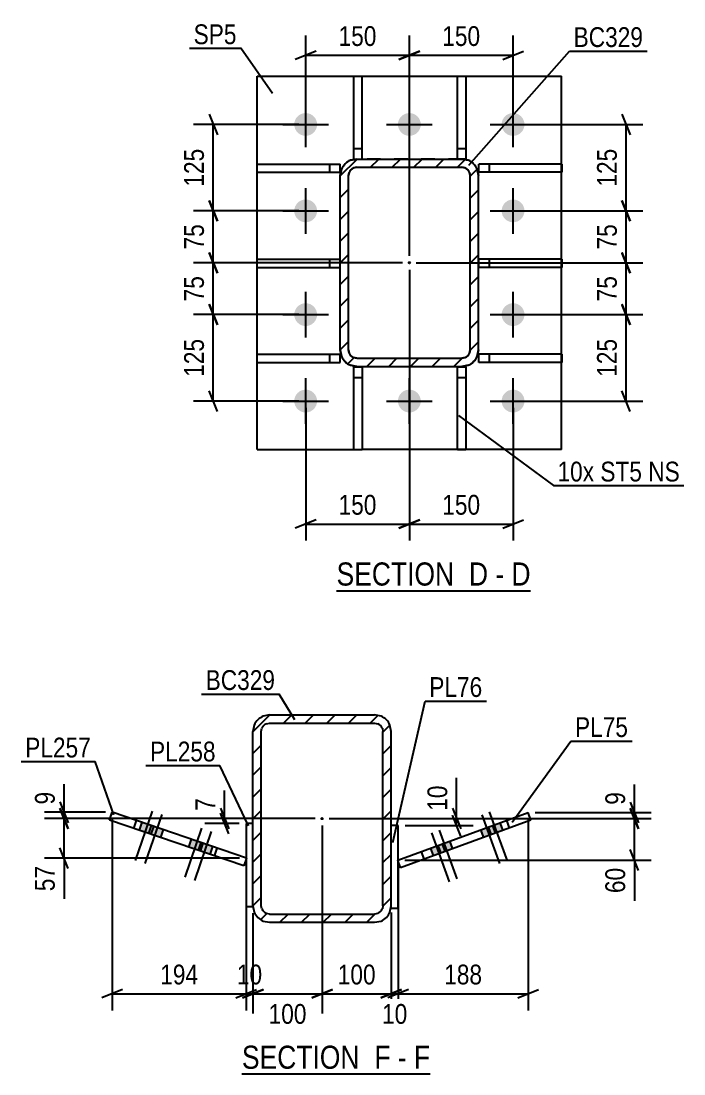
# Model space of a CAD drawing. Header units: millimetres. Extents: x 0 to 1189, y 0 to 841.
# Drawn here: x 444.3 to 540.2, y 207.8 to 360.1 of the extents above; entities that cross this region are included whole.
import ezdxf

# ---------------------------------------------------------------- set-up
doc = ezdxf.new("R2010")
doc.units = ezdxf.units.MM
doc.linetypes.add('DXK_LINE_DOT2', pattern=[3.9198, 1.9599, -1.9599])
doc.linetypes.add('DXK_LINE_DOT3', pattern=[5.9187, 2.979, -0.9799, 0.9799, -0.9799])
doc.styles.add('Arial Narrow', font='ARIALN.TTF', dxfattribs={"height": 0.2})

# ---------------------------------------------------------------- blocks, each defined once
blk = doc.blocks.new('Unknown-318890741-13 - 26431')
at = {"color": 6, "linetype": 'Continuous'}
blk.add_line((489.96, 277.68), (518.03, 277.68), dxfattribs=at)
at = {"color": 0, "linetype": 'Continuous'}
for points in [[(508.06, 278.43), (508.06, 281.93), (489.96, 281.93), (489.96, 278.43)], [(511.88, 278.43), (511.88, 281.93), (509.11, 281.93), (509.11, 278.43)], [(514.21, 278.43), (514.21, 281.93), (512.93, 281.93), (512.93, 278.43)], [(518.03, 278.43), (518.03, 281.93), (515.26, 281.93), (515.26, 278.43)]]:
    blk.add_wipeout(points, dxfattribs=at)
at = {"color": 7, "linetype": 'Continuous', "style": 'Arial Narrow'}
for s, p in [('SECTION ', (489.96, 278.43)), ('D', (509.11, 278.43)), ('D', (515.26, 278.43)), ('-', (512.93, 278.43))]:
    blk.add_text(s, height=3.34, dxfattribs=at).set_placement(p)
blk = doc.blocks.new('Unknown-318890741-15 - 27335')
at = {"color": 6, "linetype": 'Continuous'}
blk.add_line((476.27, 207.8), (503.49, 207.8), dxfattribs=at)
at = {"color": 0, "linetype": 'Continuous'}
for points in [[(494.38, 208.55), (494.38, 212.05), (476.27, 212.05), (476.27, 208.55)], [(497.77, 208.55), (497.77, 212.05), (495.43, 212.05), (495.43, 208.55)], [(500.1, 208.55), (500.1, 212.05), (498.82, 212.05), (498.82, 208.55)], [(503.49, 208.55), (503.49, 212.05), (501.15, 212.05), (501.15, 208.55)]]:
    blk.add_wipeout(points, dxfattribs=at)
at = {"color": 7, "linetype": 'Continuous', "style": 'Arial Narrow'}
for s, p in [('SECTION ', (476.27, 208.55)), ('F', (495.43, 208.55)), ('F', (501.15, 208.55)), ('-', (498.82, 208.55))]:
    blk.add_text(s, height=3.34, dxfattribs=at).set_placement(p)
blk = doc.blocks.new('Part-318890741-26456 - 26431')
at = {"color": 2, "linetype": 'Continuous'}
for p, q in [((522.56, 311.89), (510.56, 311.89)), ((510.56, 310.69), (510.56, 311.89)), ((522.56, 310.69), (510.56, 310.69)), ((522.56, 311.89), (522.56, 310.69))]:
    blk.add_line(p, q, dxfattribs=at)
at = {"color": 7, "linetype": 'DXK_LINE_DOT2'}
blk.add_line((512.06, 310.69), (512.06, 311.89), dxfattribs=at)
blk = doc.blocks.new('Part-318890741-26432 - 26431')
at = {"linetype": 'Continuous'}
h = blk.add_hatch(dxfattribs=at)
h.set_pattern_fill('', scale=0.7, style=0, pattern_type=0)
h.set_pattern_definition([(45, (510.3045, 338.6308), (-1.57154, 1.57154), [])])
h.paths.add_polyline_path([(510.49, 337.71), (510.3, 338.63), (509.78, 339.41), (509.01, 339.93), (508.09, 340.11), (492.89, 340.11), (491.97, 339.93), (491.19, 339.41), (490.67, 338.63), (490.49, 337.71), (490.49, 312.51), (490.67, 311.59), (491.19, 310.82), (491.97, 310.3), (492.89, 310.11), (508.09, 310.11), (509.01, 310.3), (509.78, 310.82), (510.3, 311.59), (510.49, 312.51)])
h.paths.add_polyline_path([(509.2, 312.05), (508.94, 311.66), (508.55, 311.4), (508.09, 311.31), (492.89, 311.31), (492.43, 311.4), (492.04, 311.66), (491.78, 312.05), (491.69, 312.51), (491.69, 337.71), (491.78, 338.17), (492.04, 338.56), (492.43, 338.82), (492.89, 338.91), (508.09, 338.91), (508.55, 338.82), (508.94, 338.56), (509.2, 338.17), (509.29, 337.71), (509.29, 312.51)])
blk.add_hatch(color=246, dxfattribs=at).paths.add_polyline_path([(500.49, 325.01, -1), (500.49, 325.21, -1)])
at = {"color": 7, "linetype": 'DXK_LINE_DOT2'}
for p, q in [((491.97, 339.93), (492.89, 340.11)), ((508.09, 340.11), (492.89, 340.11)), ((508.09, 340.11), (509.01, 339.93)), ((490.49, 337.71), (490.67, 338.63)), ((491.78, 338.17), (491.69, 337.71)), ((492.89, 338.91), (492.43, 338.82)), ((492.89, 338.91), (508.09, 338.91)), ((508.55, 338.82), (508.09, 338.91)), ((509.29, 337.71), (509.2, 338.17)), ((510.3, 338.63), (510.49, 337.71)), ((490.49, 312.51), (490.49, 337.71)), ((491.69, 312.51), (491.69, 337.71)), ((509.29, 312.51), (509.29, 337.71)), ((510.49, 312.51), (510.49, 337.71)), ((490.67, 311.59), (490.49, 312.51)), ((491.69, 312.51), (491.78, 312.05)), ((509.2, 312.05), (509.29, 312.51)), ((510.49, 312.51), (510.3, 311.59)), ((492.43, 311.4), (492.89, 311.31)), ((492.89, 311.31), (508.09, 311.31)), ((508.09, 311.31), (508.55, 311.4)), ((492.89, 310.11), (491.97, 310.3)), ((492.89, 310.11), (508.09, 310.11)), ((509.01, 310.3), (508.09, 310.11))]:
    blk.add_line(p, q, dxfattribs=at)
at = {"color": 2, "linetype": 'Continuous'}
for p, q in [((492.89, 340.11), (491.97, 339.93)), ((492.89, 340.11), (508.09, 340.11)), ((509.01, 339.93), (508.09, 340.11)), ((490.67, 338.63), (490.49, 337.71)), ((491.69, 337.71), (491.78, 338.17)), ((492.43, 338.82), (492.89, 338.91)), ((492.89, 338.91), (508.09, 338.91)), ((508.09, 338.91), (508.55, 338.82)), ((509.2, 338.17), (509.29, 337.71)), ((510.49, 337.71), (510.3, 338.63)), ((490.49, 312.51), (490.49, 337.71)), ((491.69, 312.51), (491.69, 337.71)), ((509.29, 312.51), (509.29, 337.71)), ((510.49, 312.51), (510.49, 337.71)), ((490.49, 312.51), (490.67, 311.59)), ((491.78, 312.05), (491.69, 312.51)), ((509.29, 312.51), (509.2, 312.05)), ((510.3, 311.59), (510.49, 312.51)), ((492.89, 311.31), (492.43, 311.4)), ((492.89, 311.31), (508.09, 311.31)), ((508.55, 311.4), (508.09, 311.31)), ((491.97, 310.3), (492.89, 310.11)), ((492.89, 310.11), (508.09, 310.11)), ((508.09, 310.11), (509.01, 310.3))]:
    blk.add_line(p, q, dxfattribs=at)
at = {"color": 7, "linetype": 'DXK_LINE_DOT3'}
blk.add_line((500.49, 325.11), (500.49, 325.11), dxfattribs=at)
at = {"color": 246, "linetype": 'DXK_LINE_DOT2'}
blk.add_line((500.49, 325.11), (500.49, 325.11), dxfattribs=at)
at = {"color": 246, "linetype": 'Continuous'}
blk.add_circle((500.49, 325.11), 0.1, dxfattribs=at)
at = {"color": 7, "linetype": 'DXK_LINE_DOT2'}
for centre, radius, start, end in [((492.89, 337.71), 2.4, 112.5, 157.5), ((508.09, 337.71), 2.4, 22.5, 67.5), ((492.89, 337.71), 1.2, 112.5, 157.5), ((508.09, 337.71), 1.2, 22.5, 67.5), ((492.89, 312.51), 2.4, 202.5, 247.5), ((492.89, 312.51), 1.2, 202.5, 247.5), ((508.09, 312.51), 1.2, 292.5, 337.5), ((508.09, 312.51), 2.4, 292.5, 337.5)]:
    blk.add_arc(centre, radius, start, end, dxfattribs=at)
at = {"color": 2, "linetype": 'Continuous'}
for centre, radius, start, end in [((492.89, 337.71), 2.4, 112.5, 157.5), ((508.09, 337.71), 2.4, 22.5, 67.5), ((492.89, 337.71), 1.2, 112.5, 157.5), ((508.09, 337.71), 1.2, 22.5, 67.5), ((492.89, 312.51), 2.4, 202.5, 247.5), ((492.89, 312.51), 1.2, 202.5, 247.5), ((508.09, 312.51), 1.2, 292.5, 337.5), ((508.09, 312.51), 2.4, 292.5, 337.5)]:
    blk.add_arc(centre, radius, start, end, dxfattribs=at)
blk = doc.blocks.new('Part-318890741-26454 - 26431')
at = {"color": 2, "linetype": 'Continuous'}
for p, q in [((522.56, 325.64), (510.56, 325.64)), ((510.56, 324.44), (510.56, 325.64)), ((522.56, 324.44), (510.56, 324.44)), ((522.56, 325.64), (522.56, 324.44))]:
    blk.add_line(p, q, dxfattribs=at)
at = {"color": 7, "linetype": 'DXK_LINE_DOT2'}
blk.add_line((512.06, 324.44), (512.06, 325.64), dxfattribs=at)
blk = doc.blocks.new('Part-318890741-26455 - 26431')
at = {"color": 2, "linetype": 'Continuous'}
for p, q in [((522.56, 339.39), (510.56, 339.39)), ((510.56, 338.19), (510.56, 339.39)), ((522.56, 338.19), (510.56, 338.19)), ((522.56, 339.39), (522.56, 338.19))]:
    blk.add_line(p, q, dxfattribs=at)
at = {"color": 7, "linetype": 'DXK_LINE_DOT2'}
blk.add_line((512.06, 338.19), (512.06, 339.39), dxfattribs=at)
blk = doc.blocks.new('Part-318890741-26457 - 26431')
at = {"color": 2, "linetype": 'Continuous'}
for p, q in [((478.49, 324.44), (478.49, 325.64)), ((478.49, 325.64), (490.49, 325.64)), ((478.49, 324.44), (490.49, 324.44))]:
    blk.add_line(p, q, dxfattribs=at)
at = {"color": 7, "linetype": 'DXK_LINE_DOT2'}
for p, q in [((488.99, 324.44), (488.99, 325.64)), ((490.49, 324.44), (490.49, 325.64))]:
    blk.add_line(p, q, dxfattribs=at)
blk = doc.blocks.new('Part-318890741-26458 - 26431')
at = {"color": 2, "linetype": 'Continuous'}
for p, q in [((478.49, 338.19), (478.49, 339.39)), ((478.49, 339.39), (490.49, 339.39)), ((478.49, 338.19), (490.49, 338.19)), ((490.49, 338.19), (490.49, 339.39))]:
    blk.add_line(p, q, dxfattribs=at)
at = {"color": 7, "linetype": 'DXK_LINE_DOT2'}
blk.add_line((488.99, 338.19), (488.99, 339.39), dxfattribs=at)
blk = doc.blocks.new('Part-318890741-26459 - 26431')
at = {"color": 2, "linetype": 'Continuous'}
for p, q in [((478.49, 310.69), (478.49, 311.89)), ((478.49, 311.89), (490.49, 311.89)), ((478.49, 310.69), (490.49, 310.69)), ((490.49, 310.69), (490.49, 311.89))]:
    blk.add_line(p, q, dxfattribs=at)
at = {"color": 7, "linetype": 'DXK_LINE_DOT2'}
blk.add_line((488.99, 310.69), (488.99, 311.89), dxfattribs=at)
blk = doc.blocks.new('Part-318890741-26460 - 26431')
at = {"color": 2, "linetype": 'Continuous'}
for p, q in [((492.46, 298.04), (492.46, 310.04)), ((492.46, 310.04), (493.66, 310.04)), ((493.66, 310.04), (493.66, 298.04)), ((493.66, 298.04), (492.46, 298.04))]:
    blk.add_line(p, q, dxfattribs=at)
at = {"color": 7, "linetype": 'DXK_LINE_DOT2'}
blk.add_line((492.46, 308.54), (493.66, 308.54), dxfattribs=at)
blk = doc.blocks.new('Part-318890741-26461 - 26431')
at = {"color": 2, "linetype": 'Continuous'}
for p, q in [((507.46, 298.04), (507.46, 310.04)), ((507.46, 310.04), (508.66, 310.04)), ((508.66, 310.04), (508.66, 298.04)), ((508.66, 298.04), (507.46, 298.04))]:
    blk.add_line(p, q, dxfattribs=at)
at = {"color": 7, "linetype": 'DXK_LINE_DOT2'}
blk.add_line((507.46, 308.54), (508.66, 308.54), dxfattribs=at)
blk = doc.blocks.new('Part-318890741-26462 - 26431')
at = {"color": 2, "linetype": 'Continuous'}
for p, q in [((492.46, 340.11), (492.46, 352.11)), ((492.46, 352.11), (493.66, 352.11)), ((493.66, 340.11), (493.66, 352.11)), ((492.46, 340.11), (492.89, 340.11))]:
    blk.add_line(p, q, dxfattribs=at)
at = {"color": 7, "linetype": 'DXK_LINE_DOT2'}
for p, q in [((492.46, 341.61), (493.66, 341.61)), ((492.89, 340.11), (493.66, 340.11))]:
    blk.add_line(p, q, dxfattribs=at)
blk = doc.blocks.new('Part-318890741-26463 - 26431')
at = {"color": 2, "linetype": 'Continuous'}
for p, q in [((507.46, 340.11), (507.46, 352.11)), ((507.46, 352.11), (508.66, 352.11)), ((508.66, 352.11), (508.66, 340.11)), ((508.66, 340.11), (508.09, 340.11))]:
    blk.add_line(p, q, dxfattribs=at)
at = {"color": 7, "linetype": 'DXK_LINE_DOT2'}
for p, q in [((507.46, 341.61), (508.66, 341.61)), ((508.09, 340.11), (507.46, 340.11))]:
    blk.add_line(p, q, dxfattribs=at)
blk = doc.blocks.new('Part-318890741-26464 - 26431')
at = {"color": 2, "linetype": 'Continuous'}
for p, q in [((478.49, 298.11), (478.49, 352.11)), ((478.49, 352.11), (522.49, 352.11)), ((522.49, 339.39), (522.49, 352.11)), ((522.49, 325.64), (522.49, 338.19)), ((522.49, 311.89), (522.49, 324.44)), ((522.49, 298.11), (522.49, 310.69)), ((478.49, 298.11), (492.46, 298.11)), ((507.46, 298.11), (493.66, 298.11)), ((522.49, 298.11), (508.66, 298.11))]:
    blk.add_line(p, q, dxfattribs=at)
at = {"color": 7, "linetype": 'DXK_LINE_DOT2'}
for p, q in [((522.49, 338.19), (522.49, 339.39)), ((522.49, 324.44), (522.49, 325.64)), ((522.49, 310.69), (522.49, 311.89)), ((492.46, 298.11), (493.66, 298.11)), ((508.66, 298.11), (507.46, 298.11))]:
    blk.add_line(p, q, dxfattribs=at)
blk = doc.blocks.new('Bolt-318890741-26514 - 26431')
at = {"linetype": 'Continuous'}
for points in [[(483.84, 345.11, -1), (487.14, 345.11, -1)], [(498.84, 345.11, -1), (502.14, 345.11, -1)], [(513.84, 345.11, -1), (517.14, 345.11, -1)], [(483.84, 332.61, -1), (487.14, 332.61, -1)], [(513.84, 332.61, -1), (517.14, 332.61, -1)], [(483.84, 317.61, -1), (487.14, 317.61, -1)], [(513.84, 317.61, -1), (517.14, 317.61, -1)], [(483.84, 305.11, -1), (487.14, 305.11, -1)], [(498.84, 305.11, -1), (502.14, 305.11, -1)], [(513.84, 305.11, -1), (517.14, 305.11, -1)]]:
    blk.add_hatch(color=1, dxfattribs=at).paths.add_polyline_path(points)
at = {"color": 1, "linetype": 'Continuous'}
for p, q in [((485.49, 341.81), (485.49, 348.41)), ((500.49, 341.81), (500.49, 348.41)), ((515.49, 341.81), (515.49, 348.41)), ((482.19, 345.11), (488.79, 345.11)), ((497.19, 345.11), (503.79, 345.11)), ((512.19, 345.11), (518.79, 345.11)), ((485.49, 329.31), (485.49, 335.91)), ((515.49, 329.31), (515.49, 335.91)), ((482.19, 332.61), (488.79, 332.61)), ((512.19, 332.61), (518.79, 332.61)), ((485.49, 314.31), (485.49, 320.91)), ((515.49, 314.31), (515.49, 320.91)), ((482.19, 317.61), (488.79, 317.61)), ((512.19, 317.61), (518.79, 317.61)), ((485.49, 301.81), (485.49, 308.41)), ((500.49, 301.81), (500.49, 308.41)), ((515.49, 301.81), (515.49, 308.41)), ((482.19, 305.11), (488.79, 305.11)), ((497.19, 305.11), (503.79, 305.11)), ((512.19, 305.11), (518.79, 305.11))]:
    blk.add_line(p, q, dxfattribs=at)
blk = doc.blocks.new('Part-318890741-27394 - 27335')
at = {"color": 2, "linetype": 'Continuous'}
for p, q in [((498.82, 238.74), (517.67, 245.61)), ((518.08, 244.48), (517.67, 245.61)), ((518.08, 244.48), (499.23, 237.62)), ((502.64, 238.86), (502.23, 239.99)), ((499.23, 237.62), (498.82, 238.74))]:
    blk.add_line(p, q, dxfattribs=at)
at = {"color": 7, "linetype": 'DXK_LINE_DOT2'}
blk.add_line((514.99, 243.35), (514.58, 244.48), dxfattribs=at)
blk = doc.blocks.new('Part-318890741-27336 - 27335')
at = {"linetype": 'Continuous'}
h = blk.add_hatch(dxfattribs=at)
h.set_pattern_fill('', scale=0.7, style=0, pattern_type=0)
h.set_pattern_definition([(45, (477.8676, 232.1313), (-1.57154, 1.57154), [])])
h.paths.add_polyline_path([(477.87, 257.33), (477.87, 232.13), (478.05, 231.21), (478.57, 230.43), (479.35, 229.91), (480.27, 229.73), (495.47, 229.73), (496.39, 229.91), (497.16, 230.43), (497.68, 231.21), (497.87, 232.13), (497.87, 257.33), (497.68, 258.25), (497.16, 259.03), (496.39, 259.55), (495.47, 259.73), (480.27, 259.73), (479.35, 259.55), (478.57, 259.03), (478.05, 258.25)])
h.paths.add_polyline_path([(479.42, 258.18), (479.81, 258.44), (480.27, 258.53), (495.47, 258.53), (495.93, 258.44), (496.32, 258.18), (496.58, 257.79), (496.67, 257.33), (496.67, 232.13), (496.58, 231.67), (496.32, 231.28), (495.93, 231.02), (495.47, 230.93), (480.27, 230.93), (479.81, 231.02), (479.42, 231.28), (479.16, 231.67), (479.07, 232.13), (479.07, 257.33), (479.16, 257.79)])
blk.add_hatch(color=246, dxfattribs=at).paths.add_polyline_path([(487.87, 244.63, -1), (487.87, 244.83, -1)])
at = {"color": 2, "linetype": 'Continuous'}
for p, q in [((480.27, 259.73), (479.35, 259.55)), ((480.27, 259.73), (495.47, 259.73)), ((496.39, 259.55), (495.47, 259.73)), ((478.05, 258.25), (477.87, 257.33)), ((477.87, 232.13), (477.87, 257.33)), ((479.07, 257.33), (479.16, 257.79)), ((479.07, 232.13), (479.07, 257.33)), ((479.81, 258.44), (480.27, 258.53)), ((480.27, 258.53), (495.47, 258.53)), ((495.47, 258.53), (495.93, 258.44)), ((496.58, 257.79), (496.67, 257.33)), ((496.67, 232.13), (496.67, 257.33)), ((497.87, 257.33), (497.68, 258.25)), ((497.87, 232.13), (497.87, 257.33)), ((477.87, 232.13), (478.05, 231.21)), ((479.16, 231.67), (479.07, 232.13)), ((496.67, 232.13), (496.58, 231.67)), ((497.68, 231.21), (497.87, 232.13)), ((479.35, 229.91), (480.27, 229.73)), ((480.27, 230.93), (479.81, 231.02)), ((480.27, 230.93), (495.47, 230.93)), ((495.93, 231.02), (495.47, 230.93)), ((495.47, 229.73), (496.39, 229.91)), ((480.27, 229.73), (495.47, 229.73))]:
    blk.add_line(p, q, dxfattribs=at)
at = {"color": 7, "linetype": 'DXK_LINE_DOT3'}
blk.add_line((487.87, 244.73), (487.87, 244.73), dxfattribs=at)
at = {"color": 246, "linetype": 'DXK_LINE_DOT2'}
blk.add_line((487.87, 244.73), (487.87, 244.73), dxfattribs=at)
at = {"color": 246, "linetype": 'Continuous'}
blk.add_circle((487.87, 244.73), 0.1, dxfattribs=at)
at = {"color": 2, "linetype": 'Continuous'}
for centre, radius, start, end in [((480.27, 257.33), 2.4, 112.5, 157.5), ((495.47, 257.33), 2.4, 22.5, 67.5), ((480.27, 257.33), 1.2, 112.5, 157.5), ((495.47, 257.33), 1.2, 22.5, 67.5), ((480.27, 232.13), 1.2, 202.5, 247.5), ((495.47, 232.13), 1.2, 292.5, 337.5), ((480.27, 232.13), 2.4, 202.5, 247.5), ((495.47, 232.13), 2.4, 292.5, 337.5)]:
    blk.add_arc(centre, radius, start, end, dxfattribs=at)
blk = doc.blocks.new('Part-318890741-27395 - 27335')
at = {"color": 2, "linetype": 'Continuous'}
for p, q in [((457.12, 244.51), (457.51, 245.64)), ((476.91, 239.01), (457.51, 245.64)), ((476.53, 237.88), (457.12, 244.51)), ((472.32, 239.31), (472.71, 240.45)), ((476.91, 239.01), (476.53, 237.88))]:
    blk.add_line(p, q, dxfattribs=at)
at = {"color": 7, "linetype": 'DXK_LINE_DOT2'}
blk.add_line((460.64, 243.31), (461.03, 244.44), dxfattribs=at)
blk = doc.blocks.new('Part-318890741-27372 - 27335')
at = {"color": 2, "linetype": 'Continuous'}
for p, q in [((498.87, 243.71), (497.87, 243.71)), ((498.87, 231.71), (498.87, 243.71)), ((497.87, 231.71), (497.87, 232.13)), ((498.87, 231.71), (497.87, 231.71))]:
    blk.add_line(p, q, dxfattribs=at)
at = {"color": 7, "linetype": 'DXK_LINE_DOT2'}
blk.add_line((497.87, 232.13), (497.87, 243.71), dxfattribs=at)
blk = doc.blocks.new('Part-318890741-27374 - 27335')
at = {"color": 2, "linetype": 'Continuous'}
for p, q in [((477.87, 244.03), (476.87, 244.03)), ((476.87, 244.03), (476.87, 232.03)), ((476.87, 232.03), (477.87, 232.03)), ((477.87, 232.13), (477.87, 232.03))]:
    blk.add_line(p, q, dxfattribs=at)
at = {"color": 7, "linetype": 'DXK_LINE_DOT2'}
blk.add_line((477.87, 232.03), (477.87, 244.03), dxfattribs=at)
blk = doc.blocks.new('Bolt-318890741-27424 - 27335')
at = {"linetype": 'Continuous'}
for points in [[(512.5, 243.72), (510.8, 243.11), (511.21, 241.98), (512.91, 242.6)], [(513.58, 244.12), (511.89, 243.5), (512.3, 242.37), (513.99, 242.99)], [(505.23, 241.08), (503.54, 240.46), (503.95, 239.34), (505.64, 239.95)], [(506.32, 241.47), (504.63, 240.86), (505.04, 239.73), (506.73, 240.35)]]:
    blk.add_hatch(color=1, dxfattribs=at).paths.add_polyline_path(points)
at = {"color": 1, "linetype": 'Continuous'}
for p, q in [((510.97, 245.29), (513.53, 238.25)), ((512.05, 245.69), (514.62, 238.64)), ((512.5, 243.72), (512.91, 242.6)), ((513.58, 244.12), (513.99, 242.99)), ((503.7, 242.65), (506.27, 235.6)), ((504.79, 243.05), (507.35, 236)), ((510.8, 243.11), (511.21, 241.98)), ((511.89, 243.5), (512.3, 242.37)), ((504.63, 240.86), (505.04, 239.73)), ((505.23, 241.08), (505.64, 239.95)), ((506.32, 241.47), (506.73, 240.35)), ((503.54, 240.46), (503.95, 239.34))]:
    blk.add_line(p, q, dxfattribs=at)
blk = doc.blocks.new('Bolt-318890741-27425 - 27335')
at = {"linetype": 'Continuous'}
for points in [[(463.47, 243.61), (461.77, 244.19), (461.38, 243.05), (463.08, 242.47)], [(464.86, 243.13), (463.16, 243.71), (462.77, 242.58), (464.47, 242)], [(470.62, 241.16), (468.92, 241.75), (468.53, 240.61), (470.23, 240.03)], [(472.02, 240.69), (470.31, 241.27), (469.92, 240.13), (471.63, 239.55)]]:
    blk.add_hatch(color=1, dxfattribs=at).paths.add_polyline_path(points)
at = {"color": 1, "linetype": 'Continuous'}
for p, q in [((463.26, 245.79), (460.84, 238.69)), ((464.66, 245.32), (462.23, 238.22)), ((461.77, 244.19), (461.38, 243.05)), ((463.16, 243.71), (462.77, 242.58)), ((463.47, 243.61), (463.08, 242.47)), ((464.86, 243.13), (464.47, 242)), ((470.42, 243.35), (467.99, 236.25)), ((471.81, 242.87), (469.39, 235.77)), ((468.92, 241.75), (468.53, 240.61)), ((470.31, 241.27), (469.92, 240.13)), ((470.62, 241.16), (470.23, 240.03)), ((472.02, 240.69), (471.63, 239.55))]:
    blk.add_line(p, q, dxfattribs=at)
blk = doc.blocks.new('StraightDimension-318890741-26968 - 26431')
at = {"color": 7, "linetype": 'Continuous'}
for p, q in [((531.25, 346.61), (532.45, 343.61)), ((516.49, 345.11), (534.25, 345.11)), ((531.85, 332.61), (531.85, 345.11)), ((532.45, 331.11), (531.25, 334.11)), ((516.49, 332.61), (534.25, 332.61))]:
    blk.add_line(p, q, dxfattribs=at)
at = {"color": 0}
blk.add_wipeout([(531.1, 342.2), (526.9, 342.2), (526.9, 335.52), (531.1, 335.52)], dxfattribs=at)
at = {"color": 3, "style": 'Arial Narrow'}
blk.add_text('125', height=2.863, rotation=90.0002, dxfattribs=at).set_placement((530.5, 336.12))
blk = doc.blocks.new('StraightDimension-318890741-26594 - 26431')
at = {"color": 7, "linetype": 'Continuous'}
for p, q in [((500.49, 326.11), (500.49, 357.96)), ((515.49, 346.11), (515.49, 357.96)), ((501.99, 355.71), (498.99, 354.51)), ((500.49, 355.11), (515.49, 355.11)), ((513.99, 354.51), (516.99, 355.71))]:
    blk.add_line(p, q, dxfattribs=at)
at = {"color": 0}
blk.add_wipeout([(511.33, 355.86), (511.33, 360.06), (504.65, 360.06), (504.65, 355.86)], dxfattribs=at)
at = {"color": 3, "style": 'Arial Narrow'}
blk.add_text('150', height=2.863, dxfattribs=at).set_placement((505.25, 356.46))
blk = doc.blocks.new('StraightDimension-318890741-26595 - 26431')
at = {"color": 7, "linetype": 'Continuous'}
for p, q in [((485.49, 346.11), (485.49, 357.96)), ((500.49, 326.11), (500.49, 357.96)), ((486.99, 355.71), (483.99, 354.51)), ((485.49, 355.11), (500.49, 355.11)), ((498.99, 354.51), (501.99, 355.71))]:
    blk.add_line(p, q, dxfattribs=at)
at = {"color": 0}
blk.add_wipeout([(496.33, 355.86), (496.33, 360.06), (489.65, 360.06), (489.65, 355.86)], dxfattribs=at)
at = {"color": 3, "style": 'Arial Narrow'}
blk.add_text('150', height=2.863, dxfattribs=at).set_placement((490.25, 356.46))
blk = doc.blocks.new('StraightDimension-318890741-26550 - 26431')
at = {"color": 7, "linetype": 'Continuous'}
for p, q in [((471.52, 346.61), (472.72, 343.61)), ((484.49, 345.11), (469.27, 345.11)), ((472.12, 332.61), (472.12, 345.11)), ((472.72, 331.11), (471.52, 334.11)), ((484.49, 332.61), (469.27, 332.61))]:
    blk.add_line(p, q, dxfattribs=at)
at = {"color": 0}
blk.add_wipeout([(471.37, 342.2), (467.17, 342.2), (467.17, 335.52), (471.37, 335.52)], dxfattribs=at)
at = {"color": 3, "style": 'Arial Narrow'}
blk.add_text('125', height=2.863, rotation=90.0002, dxfattribs=at).set_placement((470.77, 336.12))
blk = doc.blocks.new('StraightDimension-318890741-26551 - 26431')
at = {"color": 7, "linetype": 'Continuous'}
for p, q in [((471.52, 334.11), (472.72, 331.11)), ((484.49, 332.61), (469.27, 332.61)), ((472.12, 325.11), (472.12, 332.61)), ((472.72, 323.61), (471.52, 326.61)), ((499.49, 325.11), (469.27, 325.11))]:
    blk.add_line(p, q, dxfattribs=at)
at = {"color": 0}
blk.add_wipeout([(471.37, 331.29), (467.17, 331.29), (467.17, 326.43), (471.37, 326.43)], dxfattribs=at)
at = {"color": 3, "style": 'Arial Narrow'}
blk.add_text('75', height=2.863, rotation=90.0002, dxfattribs=at).set_placement((470.77, 327.03))
blk = doc.blocks.new('StraightDimension-318890741-26552 - 26431')
at = {"color": 7, "linetype": 'Continuous'}
for p, q in [((471.52, 326.61), (472.72, 323.61)), ((499.49, 325.11), (469.27, 325.11)), ((472.12, 317.61), (472.12, 325.11)), ((472.72, 316.11), (471.52, 319.11)), ((484.49, 317.61), (469.27, 317.61))]:
    blk.add_line(p, q, dxfattribs=at)
at = {"color": 0}
blk.add_wipeout([(471.37, 323.79), (467.17, 323.79), (467.17, 318.93), (471.37, 318.93)], dxfattribs=at)
at = {"color": 3, "style": 'Arial Narrow'}
blk.add_text('75', height=2.863, rotation=90.0002, dxfattribs=at).set_placement((470.77, 319.53))
blk = doc.blocks.new('StraightDimension-318890741-26971 - 26431')
at = {"color": 7, "linetype": 'Continuous'}
for p, q in [((531.25, 319.11), (532.45, 316.11)), ((516.49, 317.61), (534.25, 317.61)), ((531.85, 305.11), (531.85, 317.61)), ((532.45, 303.61), (531.25, 306.61)), ((516.49, 305.11), (534.25, 305.11))]:
    blk.add_line(p, q, dxfattribs=at)
at = {"color": 0}
blk.add_wipeout([(531.1, 314.7), (526.9, 314.7), (526.9, 308.02), (531.1, 308.02)], dxfattribs=at)
at = {"color": 3, "style": 'Arial Narrow'}
blk.add_text('125', height=2.863, rotation=90.0002, dxfattribs=at).set_placement((530.5, 308.62))
blk = doc.blocks.new('StraightDimension-318890741-26553 - 26431')
at = {"color": 7, "linetype": 'Continuous'}
for p, q in [((471.52, 319.11), (472.72, 316.11)), ((484.49, 317.61), (469.27, 317.61)), ((472.12, 305.11), (472.12, 317.61)), ((472.72, 303.61), (471.52, 306.61)), ((484.49, 305.11), (469.27, 305.11))]:
    blk.add_line(p, q, dxfattribs=at)
at = {"color": 0}
blk.add_wipeout([(471.37, 314.7), (467.17, 314.7), (467.17, 308.02), (471.37, 308.02)], dxfattribs=at)
at = {"color": 3, "style": 'Arial Narrow'}
blk.add_text('125', height=2.863, rotation=90.0002, dxfattribs=at).set_placement((470.77, 308.62))
blk = doc.blocks.new('StraightDimension-318890741-26945 - 26431')
at = {"color": 7, "linetype": 'Continuous'}
for p, q in [((500.49, 324.11), (500.49, 284.93)), ((515.49, 304.11), (515.49, 284.93)), ((501.99, 287.93), (498.99, 286.73)), ((513.99, 286.73), (516.99, 287.93)), ((500.49, 287.33), (515.49, 287.33))]:
    blk.add_line(p, q, dxfattribs=at)
at = {"color": 0}
blk.add_wipeout([(511.33, 288.08), (511.33, 292.28), (504.65, 292.28), (504.65, 288.08)], dxfattribs=at)
at = {"color": 3, "style": 'Arial Narrow'}
blk.add_text('150', height=2.863, dxfattribs=at).set_placement((505.25, 288.68))
blk = doc.blocks.new('StraightDimension-318890741-26946 - 26431')
at = {"color": 7, "linetype": 'Continuous'}
for p, q in [((500.49, 324.11), (500.49, 284.93)), ((485.49, 304.11), (485.49, 284.93)), ((486.99, 287.93), (483.99, 286.73)), ((498.99, 286.73), (501.99, 287.93)), ((485.49, 287.33), (500.49, 287.33))]:
    blk.add_line(p, q, dxfattribs=at)
at = {"color": 0}
blk.add_wipeout([(496.33, 288.08), (496.33, 292.28), (489.65, 292.28), (489.65, 288.08)], dxfattribs=at)
at = {"color": 3, "style": 'Arial Narrow'}
blk.add_text('150', height=2.863, dxfattribs=at).set_placement((490.25, 288.68))
blk = doc.blocks.new('StraightDimension-318890741-26969 - 26431')
at = {"color": 7, "linetype": 'Continuous'}
for p, q in [((531.25, 334.11), (532.45, 331.11)), ((516.49, 332.61), (534.25, 332.61)), ((531.85, 325.11), (531.85, 332.61)), ((532.45, 323.61), (531.25, 326.61)), ((501.49, 325.11), (534.25, 325.11))]:
    blk.add_line(p, q, dxfattribs=at)
at = {"color": 0}
blk.add_wipeout([(531.1, 331.29), (526.9, 331.29), (526.9, 326.43), (531.1, 326.43)], dxfattribs=at)
at = {"color": 3, "style": 'Arial Narrow'}
blk.add_text('75', height=2.863, rotation=90.0002, dxfattribs=at).set_placement((530.5, 327.03))
blk = doc.blocks.new('StraightDimension-318890741-26970 - 26431')
at = {"color": 7, "linetype": 'Continuous'}
for p, q in [((531.25, 326.61), (532.45, 323.61)), ((501.49, 325.11), (534.25, 325.11)), ((531.85, 317.61), (531.85, 325.11)), ((532.45, 316.11), (531.25, 319.11)), ((516.49, 317.61), (534.25, 317.61))]:
    blk.add_line(p, q, dxfattribs=at)
at = {"color": 0}
blk.add_wipeout([(531.1, 323.79), (526.9, 323.79), (526.9, 318.93), (531.1, 318.93)], dxfattribs=at)
at = {"color": 3, "style": 'Arial Narrow'}
blk.add_text('75', height=2.863, rotation=90.0002, dxfattribs=at).set_placement((530.5, 319.53))
blk = doc.blocks.new('StraightDimension-318890741-28261 - 27335')
at = {"color": 7, "linetype": 'Continuous'}
for p, q in [((532.45, 246.23), (533.65, 243.23)), ((488.87, 244.73), (535.45, 244.73)), ((533.05, 238.74), (533.05, 244.73)), ((533.65, 237.24), (532.45, 240.24)), ((499.82, 238.74), (535.45, 238.74))]:
    blk.add_line(p, q, dxfattribs=at)
at = {"color": 0}
blk.add_wipeout([(532.3, 238.22), (528.1, 238.22), (528.1, 233.36), (532.3, 233.36)], dxfattribs=at)
at = {"color": 7, "linetype": 'Continuous'}
blk.add_line((533.05, 238.74), (533.05, 232.84), dxfattribs=at)
blk.add_line((533.05, 238.74), (533.05, 232.84), dxfattribs=at)
at = {"color": 3, "style": 'Arial Narrow'}
blk.add_text('60', height=2.863, rotation=90.0002, dxfattribs=at).set_placement((531.7, 233.96))
blk = doc.blocks.new('StraightDimension-318890741-28260 - 27335')
at = {"color": 7, "linetype": 'Continuous'}
for p, q in [((532.45, 247.11), (533.65, 244.11)), ((518.67, 245.61), (535.45, 245.61)), ((533.65, 243.23), (532.45, 246.23)), ((533.05, 244.73), (533.05, 245.61)), ((488.87, 244.73), (535.45, 244.73))]:
    blk.add_line(p, q, dxfattribs=at)
at = {"color": 0}
blk.add_wipeout([(532.3, 249.16), (528.1, 249.16), (528.1, 246.13), (532.3, 246.13)], dxfattribs=at)
at = {"color": 7, "linetype": 'Continuous'}
blk.add_line((533.05, 245.61), (533.05, 249.68), dxfattribs=at)
blk.add_line((533.05, 245.61), (533.05, 249.68), dxfattribs=at)
at = {"color": 3, "style": 'Arial Narrow'}
blk.add_text('9', height=2.86, rotation=90.0002, dxfattribs=at).set_placement((531.7, 246.73))
blk = doc.blocks.new('StraightDimension-318890741-28156 - 27335')
at = {"color": 7, "linetype": 'Continuous'}
for p, q in [((487.87, 243.73), (487.87, 217)), ((497.87, 231.13), (497.87, 217)), ((486.37, 218.8), (489.37, 220)), ((487.87, 219.4), (497.87, 219.4)), ((499.37, 220), (496.37, 218.8))]:
    blk.add_line(p, q, dxfattribs=at)
at = {"color": 0}
blk.add_wipeout([(496.21, 220.15), (496.21, 224.35), (489.53, 224.35), (489.53, 220.15)], dxfattribs=at)
at = {"color": 3, "style": 'Arial Narrow'}
blk.add_text('100', height=2.863, dxfattribs=at).set_placement((490.13, 220.75))
blk = doc.blocks.new('StraightDimension-318890741-28158 - 27335')
at = {"color": 7, "linetype": 'Continuous'}
for p, q in [((476.87, 238.03), (476.87, 217)), ((477.87, 231.03), (477.87, 217)), ((475.37, 218.8), (478.37, 220)), ((479.37, 220), (476.37, 218.8)), ((476.87, 219.4), (477.87, 219.4))]:
    blk.add_line(p, q, dxfattribs=at)
at = {"color": 0}
blk.add_wipeout([(479.8, 220.15), (479.8, 224.35), (474.94, 224.35), (474.94, 220.15)], dxfattribs=at)
at = {"color": 3, "style": 'Arial Narrow'}
blk.add_text('10', height=2.863, dxfattribs=at).set_placement((475.54, 220.75))
blk = doc.blocks.new('StraightDimension-318890741-28154 - 27335')
at = {"color": 7, "linetype": 'Continuous'}
for p, q in [((517.67, 244.61), (517.67, 217)), ((498.87, 237.6), (498.87, 217)), ((500.37, 220), (497.37, 218.8)), ((498.87, 219.4), (517.67, 219.4)), ((516.17, 218.8), (519.17, 220))]:
    blk.add_line(p, q, dxfattribs=at)
at = {"color": 0}
blk.add_wipeout([(511.61, 220.15), (511.61, 224.35), (504.93, 224.35), (504.93, 220.15)], dxfattribs=at)
at = {"color": 3, "style": 'Arial Narrow'}
blk.add_text('188', height=2.863, dxfattribs=at).set_placement((505.53, 220.75))
blk = doc.blocks.new('StraightDimension-318890741-28155 - 27335')
at = {"color": 7, "linetype": 'Continuous'}
for p, q in [((498.87, 237.6), (498.87, 216.55)), ((497.87, 231.13), (497.87, 216.55)), ((496.37, 218.8), (499.37, 220)), ((500.37, 220), (497.37, 218.8)), ((497.87, 219.4), (498.87, 219.4))]:
    blk.add_line(p, q, dxfattribs=at)
at = {"color": 0}
blk.add_wipeout([(500.8, 214.45), (500.8, 218.65), (495.94, 218.65), (495.94, 214.45)], dxfattribs=at)
at = {"color": 3, "style": 'Arial Narrow'}
blk.add_text('10', height=2.863, dxfattribs=at).set_placement((496.54, 215.05))
blk = doc.blocks.new('StraightDimension-318890741-28157 - 27335')
at = {"color": 7, "linetype": 'Continuous'}
for p, q in [((487.87, 243.73), (487.87, 216.55)), ((477.87, 231.03), (477.87, 216.55)), ((476.37, 218.8), (479.37, 220)), ((477.87, 219.4), (487.87, 219.4)), ((489.37, 220), (486.37, 218.8))]:
    blk.add_line(p, q, dxfattribs=at)
at = {"color": 0}
blk.add_wipeout([(486.21, 214.45), (486.21, 218.65), (479.53, 218.65), (479.53, 214.45)], dxfattribs=at)
at = {"color": 3, "style": 'Arial Narrow'}
blk.add_text('100', height=2.863, dxfattribs=at).set_placement((480.13, 215.05))
blk = doc.blocks.new('StraightDimension-318890741-28159 - 27335')
at = {"color": 7, "linetype": 'Continuous'}
for p, q in [((457.51, 244.64), (457.51, 217)), ((476.87, 238.03), (476.87, 217)), ((459.01, 220), (456.01, 218.8)), ((457.51, 219.4), (476.87, 219.4)), ((475.37, 218.8), (478.37, 220))]:
    blk.add_line(p, q, dxfattribs=at)
at = {"color": 0}
blk.add_wipeout([(470.53, 220.15), (470.53, 224.35), (463.85, 224.35), (463.85, 220.15)], dxfattribs=at)
at = {"color": 3, "style": 'Arial Narrow'}
blk.add_text('194', height=2.863, dxfattribs=at).set_placement((464.45, 220.75))
blk = doc.blocks.new('StraightDimension-318890741-28233 - 27335')
at = {"color": 7, "linetype": 'Continuous'}
for p, q in [((473.15, 246.23), (474.35, 243.23)), ((474.35, 242.53), (473.15, 245.53)), ((486.87, 244.73), (470.9, 244.73)), ((475.87, 244.03), (470.9, 244.03)), ((473.75, 244.03), (473.75, 244.73))]:
    blk.add_line(p, q, dxfattribs=at)
at = {"color": 0}
blk.add_wipeout([(473, 248.28), (468.8, 248.28), (468.8, 245.26), (473, 245.26)], dxfattribs=at)
at = {"color": 7, "linetype": 'Continuous'}
blk.add_line((473.75, 244.73), (473.75, 248.81), dxfattribs=at)
blk.add_line((473.75, 244.73), (473.75, 248.81), dxfattribs=at)
at = {"color": 3, "style": 'Arial Narrow'}
blk.add_text('7', height=2.86, rotation=90.0002, dxfattribs=at).set_placement((472.4, 245.86))
blk = doc.blocks.new('StraightDimension-318890741-28246 - 27335')
at = {"color": 7, "linetype": 'Continuous'}
for p, q in [((506.72, 246.23), (507.92, 243.23)), ((507.92, 242.21), (506.72, 245.21)), ((488.87, 244.73), (509.72, 244.73)), ((499.87, 243.71), (509.72, 243.71)), ((507.32, 243.71), (507.32, 244.73))]:
    blk.add_line(p, q, dxfattribs=at)
at = {"color": 0}
blk.add_wipeout([(506.57, 250.11), (502.37, 250.11), (502.37, 245.26), (506.57, 245.26)], dxfattribs=at)
at = {"color": 7, "linetype": 'Continuous'}
blk.add_line((507.32, 244.73), (507.32, 250.64), dxfattribs=at)
blk.add_line((507.32, 244.73), (507.32, 250.64), dxfattribs=at)
at = {"color": 3, "style": 'Arial Narrow'}
blk.add_text('10', height=2.863, rotation=90.0002, dxfattribs=at).set_placement((505.97, 245.86))
blk = doc.blocks.new('StraightDimension-318890741-28356 - 27335')
at = {"color": 7, "linetype": 'Continuous'}
for p, q in [((449.94, 247.14), (451.14, 244.14)), ((456.51, 245.64), (447.69, 245.64)), ((451.14, 243.23), (449.94, 246.23)), ((450.54, 244.73), (450.54, 245.64)), ((486.87, 244.73), (447.69, 244.73))]:
    blk.add_line(p, q, dxfattribs=at)
at = {"color": 0}
blk.add_wipeout([(449.79, 249.2), (445.59, 249.2), (445.59, 246.17), (449.79, 246.17)], dxfattribs=at)
at = {"color": 7, "linetype": 'Continuous'}
blk.add_line((450.54, 245.64), (450.54, 249.72), dxfattribs=at)
blk.add_line((450.54, 245.64), (450.54, 249.72), dxfattribs=at)
at = {"color": 3, "style": 'Arial Narrow'}
blk.add_text('9', height=2.86, rotation=90.0002, dxfattribs=at).set_placement((449.19, 246.77))
blk = doc.blocks.new('StraightDimension-318890741-28357 - 27335')
at = {"color": 7, "linetype": 'Continuous'}
for p, q in [((449.94, 246.23), (451.14, 243.23)), ((486.87, 244.73), (447.69, 244.73)), ((450.54, 239.01), (450.54, 244.73)), ((451.14, 237.51), (449.94, 240.51)), ((475.91, 239.01), (447.69, 239.01))]:
    blk.add_line(p, q, dxfattribs=at)
at = {"color": 0}
blk.add_wipeout([(449.79, 238.49), (445.59, 238.49), (445.59, 233.63), (449.79, 233.63)], dxfattribs=at)
at = {"color": 7, "linetype": 'Continuous'}
blk.add_line((450.54, 239.01), (450.54, 233.11), dxfattribs=at)
blk.add_line((450.54, 239.01), (450.54, 233.11), dxfattribs=at)
at = {"color": 3, "style": 'Arial Narrow'}
blk.add_text('57', height=2.863, rotation=90.0002, dxfattribs=at).set_placement((449.19, 234.23))
blk = doc.blocks.new('Mark-318890741-27032 - 26431')
at = {"color": 0}
blk.add_wipeout([(475.49, 356.72), (475.49, 359.72), (469.28, 359.72), (469.28, 356.72)], dxfattribs=at)
blk.add_wipeout([(475.49, 356.72), (475.49, 359.72), (469.28, 359.72), (469.28, 356.72)], dxfattribs=at)
at = {"color": 30, "linetype": 'Continuous'}
for p in [(468.68, 356.12), (480.7, 349.59)]:
    blk.add_line(p, (476.09, 356.12), dxfattribs=at)
at = {"color": 3, "style": 'Arial Narrow'}
blk.add_text('SP5', height=2.863, dxfattribs=at).set_placement((469.28, 356.72))
blk = doc.blocks.new('Mark-318890741-27002 - 26431')
at = {"color": 0}
blk.add_wipeout([(534.29, 356.31), (534.29, 359.31), (524.25, 359.31), (524.25, 356.31)], dxfattribs=at)
blk.add_wipeout([(534.29, 356.31), (534.29, 359.31), (524.25, 359.31), (524.25, 356.31)], dxfattribs=at)
at = {"color": 30, "linetype": 'Continuous'}
for p, q in [((509.11, 339.2), (523.65, 355.71)), ((523.65, 355.71), (534.89, 355.71))]:
    blk.add_line(p, q, dxfattribs=at)
at = {"color": 3, "style": 'Arial Narrow'}
blk.add_text('BC329', height=2.863, dxfattribs=at).set_placement((524.25, 356.31))
blk = doc.blocks.new('MarkSet-318890741-27061 - 26431')
at = {"color": 0}
for points in [[(527.22, 293.48), (527.22, 296.48), (521.92, 296.48), (521.92, 293.48)], [(534.15, 293.48), (534.15, 296.48), (528.12, 296.48), (528.12, 293.48)], [(539.61, 293.48), (539.61, 296.48), (535.05, 296.48), (535.05, 293.48)]]:
    blk.add_wipeout(points, dxfattribs=at)
for points in [[(527.22, 293.48), (527.22, 296.48), (521.92, 296.48), (521.92, 293.48)], [(534.15, 293.48), (534.15, 296.48), (528.12, 296.48), (528.12, 293.48)], [(539.61, 293.48), (539.61, 296.48), (535.05, 296.48), (535.05, 293.48)]]:
    blk.add_wipeout(points, dxfattribs=at)
at = {"color": 30, "linetype": 'Continuous'}
for p, q in [((507.6, 303.04), (521.32, 292.88)), ((521.32, 292.88), (540.21, 292.88))]:
    blk.add_line(p, q, dxfattribs=at)
at = {"color": 3, "style": 'Arial Narrow'}
for s, p in [('10x', (521.92, 293.48)), ('ST5', (528.12, 293.48)), ('NS', (535.05, 293.48))]:
    blk.add_text(s, height=2.863, dxfattribs=at).set_placement(p)
blk = doc.blocks.new('Mark-318890741-27975 - 27335')
at = {"color": 0}
blk.add_wipeout([(532.13, 256.53), (532.13, 259.53), (524.45, 259.53), (524.45, 256.53)], dxfattribs=at)
blk.add_wipeout([(532.13, 256.53), (532.13, 259.53), (524.45, 259.53), (524.45, 256.53)], dxfattribs=at)
at = {"color": 30, "linetype": 'Continuous'}
for p, q in [((515.36, 244.21), (523.85, 255.93)), ((523.85, 255.93), (532.73, 255.93))]:
    blk.add_line(p, q, dxfattribs=at)
at = {"color": 3, "style": 'Arial Narrow'}
blk.add_text('PL75', height=2.863, dxfattribs=at).set_placement((524.45, 256.53))
blk = doc.blocks.new('Mark-318890741-27966 - 27335')
at = {"color": 0}
blk.add_wipeout([(481.07, 263.33), (481.07, 266.33), (471.02, 266.33), (471.02, 263.33)], dxfattribs=at)
blk.add_wipeout([(481.07, 263.33), (481.07, 266.33), (471.02, 266.33), (471.02, 263.33)], dxfattribs=at)
at = {"color": 30, "linetype": 'Continuous'}
for p in [(470.42, 262.73), (483.92, 258.99)]:
    blk.add_line(p, (481.67, 262.73), dxfattribs=at)
at = {"color": 3, "style": 'Arial Narrow'}
blk.add_text('BC329', height=2.863, dxfattribs=at).set_placement((471.02, 263.33))
blk = doc.blocks.new('Mark-318890741-27969 - 27335')
at = {"color": 0}
blk.add_wipeout([(511.04, 262.32), (511.04, 265.32), (503.37, 265.32), (503.37, 262.32)], dxfattribs=at)
blk.add_wipeout([(511.04, 262.32), (511.04, 265.32), (503.37, 265.32), (503.37, 262.32)], dxfattribs=at)
at = {"color": 30, "linetype": 'Continuous'}
for p, q in [((498.1, 241.28), (502.77, 261.72)), ((502.77, 261.72), (511.64, 261.72))]:
    blk.add_line(p, q, dxfattribs=at)
at = {"color": 3, "style": 'Arial Narrow'}
blk.add_text('PL76', height=2.863, dxfattribs=at).set_placement((503.37, 262.32))
blk = doc.blocks.new('Mark-318890741-27972 - 27335')
at = {"color": 0}
blk.add_wipeout([(472.47, 253), (472.47, 256), (462.97, 256), (462.97, 253)], dxfattribs=at)
blk.add_wipeout([(472.47, 253), (472.47, 256), (462.97, 256), (462.97, 253)], dxfattribs=at)
at = {"color": 30, "linetype": 'Continuous'}
for p in [(462.37, 252.4), (477.23, 243.66)]:
    blk.add_line(p, (473.07, 252.4), dxfattribs=at)
at = {"color": 3, "style": 'Arial Narrow'}
blk.add_text('PL258', height=2.863, dxfattribs=at).set_placement((462.97, 253))
blk = doc.blocks.new('Mark-318890741-27978 - 27335')
at = {"color": 0}
blk.add_wipeout([(454.42, 253.57), (454.42, 256.57), (444.92, 256.57), (444.92, 253.57)], dxfattribs=at)
blk.add_wipeout([(454.42, 253.57), (454.42, 256.57), (444.92, 256.57), (444.92, 253.57)], dxfattribs=at)
at = {"color": 30, "linetype": 'Continuous'}
for p in [(444.32, 252.97), (457.73, 245.27)]:
    blk.add_line(p, (455.02, 252.97), dxfattribs=at)
at = {"color": 3, "style": 'Arial Narrow'}
blk.add_text('PL257', height=2.863, dxfattribs=at).set_placement((444.92, 253.57))

msp = doc.modelspace()

# ---------------------------------------------------------------- block references
for name in ['Part-318890741-26464 - 26431', 'Part-318890741-26462 - 26431', 'Part-318890741-26463 - 26431', 'Bolt-318890741-26514 - 26431', 'Part-318890741-26432 - 26431', 'Part-318890741-26458 - 26431', 'Part-318890741-26455 - 26431', 'Part-318890741-26457 - 26431', 'Part-318890741-26454 - 26431', 'Part-318890741-26459 - 26431', 'Part-318890741-26456 - 26431', 'Part-318890741-26460 - 26431', 'Part-318890741-26461 - 26431', 'Unknown-318890741-13 - 26431', 'Part-318890741-27336 - 27335', 'Part-318890741-27395 - 27335', 'Bolt-318890741-27425 - 27335', 'Part-318890741-27394 - 27335', 'Bolt-318890741-27424 - 27335', 'Part-318890741-27374 - 27335', 'Part-318890741-27372 - 27335', 'Unknown-318890741-15 - 27335']:
    msp.add_blockref(name, (0, 0))

# ---------------------------------------------------------------- next in the draw order: block references
for name in ['Mark-318890741-27032 - 26431', 'StraightDimension-318890741-26968 - 26431', 'StraightDimension-318890741-26971 - 26431', 'Mark-318890741-27966 - 27335', 'StraightDimension-318890741-28261 - 27335', 'StraightDimension-318890741-28158 - 27335']:
    msp.add_blockref(name, (0, 0))

# ---------------------------------------------------------------- next in the draw order: block references
for name in ['StraightDimension-318890741-26594 - 26431', 'StraightDimension-318890741-28260 - 27335']:
    msp.add_blockref(name, (0, 0))

# ---------------------------------------------------------------- next in the draw order: block references
for name in ['StraightDimension-318890741-26595 - 26431', 'Mark-318890741-27002 - 26431', 'StraightDimension-318890741-28156 - 27335']:
    msp.add_blockref(name, (0, 0))

# ---------------------------------------------------------------- next in the draw order: block references
for name in ['StraightDimension-318890741-26550 - 26431', 'StraightDimension-318890741-28157 - 27335', 'StraightDimension-318890741-28154 - 27335']:
    msp.add_blockref(name, (0, 0))

# ---------------------------------------------------------------- next in the draw order: block references
for name in ['StraightDimension-318890741-26551 - 26431', 'Mark-318890741-27975 - 27335', 'StraightDimension-318890741-28246 - 27335', 'StraightDimension-318890741-28159 - 27335', 'StraightDimension-318890741-28155 - 27335']:
    msp.add_blockref(name, (0, 0))

# ---------------------------------------------------------------- next in the draw order: block references
for name in ['StraightDimension-318890741-26552 - 26431', 'Mark-318890741-27969 - 27335', 'StraightDimension-318890741-28233 - 27335']:
    msp.add_blockref(name, (0, 0))

# ---------------------------------------------------------------- next in the draw order: block references
for name in ['StraightDimension-318890741-26945 - 26431', 'StraightDimension-318890741-26553 - 26431', 'StraightDimension-318890741-28356 - 27335']:
    msp.add_blockref(name, (0, 0))

# ---------------------------------------------------------------- next in the draw order: block references
for name in ['StraightDimension-318890741-26946 - 26431', 'MarkSet-318890741-27061 - 26431', 'StraightDimension-318890741-28357 - 27335']:
    msp.add_blockref(name, (0, 0))

# ---------------------------------------------------------------- next in the draw order: block references
for name in ['StraightDimension-318890741-26969 - 26431', 'Mark-318890741-27978 - 27335', 'Mark-318890741-27972 - 27335']:
    msp.add_blockref(name, (0, 0))

# ---------------------------------------------------------------- next in the draw order: block references
msp.add_blockref('StraightDimension-318890741-26970 - 26431', (0, 0))

doc.saveas('drawing.dxf')
